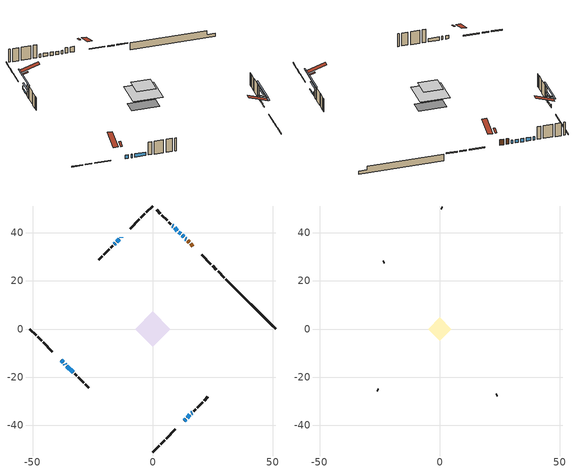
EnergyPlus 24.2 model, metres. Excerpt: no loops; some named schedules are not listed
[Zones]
conditioned space
 floor outside (Floor1 construction): -1.06,0 0,1.06 1.06,0 0,-1.06 z0.33
 floor adiabatic (AdiabaticFloorConstruction): -7.36,0 0,7.36 7.36,0 0,-7.36 z2.77
 floor foundation (Slab1 construction): -5.19,1.65 -1.65,5.19 5.19,-1.65 1.65,-5.19 z-2.23
 wall outside (RimJoist1 construction): 0,-51.23 2.61,-48.62 / -51.23,0 -48.62,-2.61 / 0,51.23 -2.61,48.62 / 29.8,21.43 27.19,24.04 z0.33:0.63
 wall outside (RimJoist2 construction): 3.27,-47.97 4.91,-46.33 / -47.97,-3.27 -46.33,-4.91 / -3.27,47.97 -4.91,46.33 / 26.53,24.7 24.89,26.34 z0.33:0.63
 wall outside (RimJoist3 construction): 5.56,-45.67 9.46,-41.77 / -45.67,-5.56 -41.77,-9.46 / -5.56,45.67 -9.46,41.77 / 24.24,27 20.34,30.89 z0.33:0.63
 wall outside (AdiabaticWallConstruction 1): 16.75,34.48 15.78,35.45 / 15.13,36.1 14.51,36.73 z0.33:2.36
 wall outside (AdiabaticWallConstruction): 13.85,37.38 13.57,37.67 / 12.91,38.32 12.24,38.99 / 11.58,39.65 10.88,40.35 / -13.05,38.18 -13.2,38.03 / -38.18,-13.05 -37.37,-13.86 / -36.72,-14.52 -36.43,-14.8 / 10.23,41.01 9.15,42.09 / 8.49,42.74 8.15,43.08 / -35.78,-15.46 -33.17,-18.06 z0.33:1.55; -13.86,37.37 -14.94,36.3 / 14.35,-36.88 15.43,-35.8 z0.33:0.94; 13.05,-38.18 13.7,-37.53 z0.33:0.74; -15.59,35.64 -15.96,35.28 z0.33:0.84; 16.09,-35.14 16.41,-34.82 z0.33:1.88
 wall outside (Wall1 construction): 17.07,-34.16 17.88,-33.36 / -32.51,-18.72 -31.7,-19.53 / -16.61,34.62 -17.42,33.81 / 7.5,43.73 6.69,44.54 z0.33:5.21
 wall outside (Wall2 construction): 18.53,-32.7 20.78,-30.46 / -31.05,-20.19 -28.8,-22.43 / -18.07,33.16 -20.32,30.92 / 6.03,45.2 3.79,47.44 z0.33:5.21
 wall outside (Wall3 construction): 21.43,-29.8 22.92,-28.31 / -28.15,-23.09 -26.66,-24.57 / -20.97,30.26 -22.46,28.77 / 3.13,48.1 1.65,49.59 z0.33:5.21
 wall foundation (FoundationWall1 construction): 30.46,20.78,-2.23 30.46,20.78,0.33 49.16,2.08,0.33 49.16,2.08,-1.04 51.23,0,-1.04 51.23,0,-2.23
 window (WindowConstruction 9): 13.85,37.38 13.57,37.67 z0.33:1.55
 window (WindowConstruction 5): 12.91,38.32 12.24,38.99 z0.33:1.55
 window (WindowConstruction 6): 11.58,39.65 10.88,40.35 z0.33:1.55
 window (WindowConstruction 7): -13.05,38.18 -13.2,38.03 z0.33:1.55
 window (WindowConstruction 8): -38.18,-13.05 -37.37,-13.86 z0.33:1.55
 window (WindowConstruction 11): -13.86,37.37 -14.94,36.3 z0.33:0.94
 window (WindowConstruction 12): 13.05,-38.18 13.7,-37.53 z0.33:0.74
 window (WindowConstruction 10): -36.72,-14.52 -36.43,-14.8 z0.33:1.55
 window (WindowConstruction 13): 14.35,-36.88 15.43,-35.8 z0.33:0.94
 window (WindowConstruction): 10.23,41.01 9.15,42.08 z0.33:1.55
 window (WindowConstruction 1): 8.49,42.74 8.16,43.08 z0.33:1.55
 window (WindowConstruction 2): -15.59,35.64 -15.95,35.28 z0.33:0.84
 window (WindowConstruction 3): 16.09,-35.14 16.41,-34.82 z0.33:1.88
 window (WindowConstruction 4): -35.78,-15.46 -33.17,-18.06 z0.33:1.55
 door (Door): 16.75,34.48 15.79,35.45 z0.33:2.36
 door (Door 1): 15.13,36.1 14.51,36.73 z0.33:2.36
 ceiling adiabatic (AdiabaticFloorConstruction): 0,-7.36 7.36,0 0,7.36 -7.36,0 z2.77
 roof outside (Roof2 construction): 12.39,-38.84,5.21 10.91,-37.35,5.91 10.51,-37.74,5.91 12,-39.23,5.21; -38.84,-12.39,5.21 -37.35,-10.91,5.91 -37.74,-10.51,5.91 -39.23,-12,5.21; -12.39,38.84,5.21 -10.91,37.35,5.91 -10.51,37.74,5.91 -12,39.23,5.21; 17.4,33.83,5.21 15.92,32.34,5.91 16.31,31.95,5.91 17.8,33.44,5.21
attic - vented
 floor to conditioned space (Floor2 construction Reversed): -4.79,0 0,4.79 4.79,0 0,-4.79 z5.21
 wall outside (Wall4 construction): 23.58,-27.65 23.91,-27.32 / -26,-25.23 -25.67,-25.56 / -23.12,28.11 -23.45,27.78 / 0.99,50.24 0.66,50.58 z0.33:5.21
 roof outside (Roof1 construction): 11.35,-39.89,5.21 6.68,-35.22,7.41 5.45,-36.45,7.41 10.12,-41.12,5.21; -39.89,-11.35,5.21 -35.22,-6.68,7.41 -36.45,-5.45,7.41 -41.12,-10.12,5.21; -11.35,39.89,5.21 -6.68,35.22,7.41 -5.45,36.45,7.41 -10.12,41.12,5.21; 18.45,32.78,5.21 13.79,28.11,7.41 15.02,26.88,7.41 19.68,31.55,5.21
shading: -18.42,32.81 -10.37,40.86 -10.66,41.15 -18.71,33.1 z5.87; 17.18,-34.05 9.57,-41.67 9.86,-41.96 17.47,-34.34 z5.66; 18.92,-32.31 10.87,-40.36 11.16,-40.65 19.21,-32.61 z5.87; -17.71,33.52 -13.83,37.4 -14.12,37.69 -18.01,33.81 z3.33; 18.17,-33.06 14.33,-36.9 14.62,-37.19 18.46,-33.35 z4.37
[Building]
Building 1: Terrain=Suburbs
[Site:Location]
Toronto City Centre_ON: Latitude {deg}=43.63; Longitude {deg}=-79.39; Time Zone {hr}=-5; Elevation {m}=77; Keep Site Location Information=Yes
[Site:GroundTemperature:Shallow]
5.01852, 3.26908, 3.12898, 3.95918, 7.29196, 10.6092, 13.4851, 15.3069, 15.4617, 13.9799, 11.1774, 7.9619
[Site:WaterMainsTemperature]
Calculation Method=Schedule; Temperature Schedule=mains temperature schedule
[Material] Roughness=Rough; Thermal Absorptance=0.9
Name | Thickness {m} | Conductivity {W/m-K} | Density {kg/m3} | Specific Heat {J/kg-K} | Solar Absorptance | Visible Absorptance
asphalt or fiberglass shingles | 0.00635 | 0.162714 | 1121.4 | 1465.45 | 0.4 | 0.4
ceiling loosefill ins | 0.169333 | 0.0480833 | 16.02 | 1046.75 | 0.7 | 0.7
ceiling stud and cavity | 0.1397 | 0.1119 | 65.682 | 1177.47 | 0.7 | 0.7
concrete 4.0 in. | 0.1016 | 1.803125 | 2242.8 | 837.4 | 0.7 | 0.7
concrete 8.0 in. | 0.2032 | 1.803125 | 2242.8 | 837.4 | 0.7 | 0.7
door material | 0.04445 | 0.053851 | 512.64 | 1214.23 | 0.7 | 0.7
door material 1 | 0.04445 | 0.20624 | 512.64 | 1214.23 | 0.7 | 0.7
exterior vertical ins | 0.0483764 | 0.029427 | 32.04 | 1214.23 | 0.7 | 0.7
floor covering | 0.0127 | 0.0433444 | 54.468 | 1339.84 | 0.6 | 0.6
floor rigid ins; rim joist rigid ins; wall rigid ins | 0.051816 | 0.029427 | 32.04 | 1214.23 | 0.7 | 0.7
floor rigid ins 1; wall rigid ins 1 | 0.512978 | 0.029427 | 32.04 | 1214.23 | 0.7 | 0.7
floor stud and cavity | 0.1397 | 0.0859378 | 92.3553 | 1139.71 | 0.7 | 0.7
floor stud and cavity 1 | 0.1397 | 1.75129 | 37.0049 | 1207.88 | 0.7 | 0.7
furniture material conditioned space 1 | 0.1524 | 0.115458 | 640.8 | 1214.23 | 0.6 | 0.6
gypsum board | 0.0127 | 0.160291 | 801 | 837.4 | 0.6 | 0.6
gypsum board 1 | 0.0127 | 0.160291 | 801 | 837.4 | 0.7 | 0.7
osb sheathing 0.5 in. | 0.0127 | 0.115458 | 512.64 | 1214.23 | 0.7 | 0.7
osb sheathing 0.75 in. | 0.01905 | 0.115458 | 512.64 | 1214.23 | 0.7 | 0.7
osb sheathing 2.0 in. | 0.0508 | 0.115458 | 512.64 | 1214.23 | 0.7 | 0.7
rim joist stud and cavity | 0.0508 | 0.0408884 | 125.044 | 1163.47 | 0.6 | 0.6
rim joist stud and cavity 1 | 0.0508 | 0.0490997 | 125.044 | 1163.47 | 0.6 | 0.6
roof rigid ins | 0.103632 | 0.029427 | 32.04 | 1214.23 | 0.7 | 0.7
roof stud and cavity | 0.2032 | 0.378629 | 78.34581 | 1123.46 | 0.7 | 0.7
wall stud and cavity | 0.1397 | 0.592116 | 139.0536 | 1170.24 | 0.7 | 0.7
wall stud and cavity 1 | 0.1397 | 0.233353 | 139.0536 | 1170.24 | 0.7 | 0.7
wall stud and cavity 2 | 0.1397 | 0.248715 | 139.0536 | 1170.24 | 0.7 | 0.7
wall stud and cavity 3 | 0.0889 | 6.1454 | 50.32683 | 1063.81 | 0.6 | 0.6
wall stud and cavity 4 | 0.0889 | 0.380278 | 52.3479 | 1209.89 | 0.7 | 0.7
wall stud and cavity 5 | 0.0889 | 0.391764 | 83.0341 | 1211.67 | 0.7 | 0.7
wood siding | 0.0254 | 0.102417 | 544.68 | 1172.36 | 0.4 | 0.4
wood siding 1 | 0.00254 | 0.102417 | 544.68 | 1172.36 | 0.4 | 0.4
wood siding 2; wood siding 3; wood siding 4 | 0.0254 | 0.102417 | 544.68 | 1172.36 | 0.7 | 0.7
[WindowMaterial:SimpleGlazingSystem]
Name | U-Factor {W/m2-K} | Solar Heat Gain Coefficient
WindowMaterial | 3.08259 | 0.59
WindowMaterial 1 | 3.12801 | 0.46
WindowMaterial 2 | 3.12517 | 0.55
WindowMaterial 3 | 3.205231 | 0.48
WindowMaterial 4 | 2.080987 | 0.5
WindowMaterial 5 | 3.09962 | 0.55
WindowMaterial 6 | 2.15423 | 0.46
WindowMaterial 7 | 3.1053 | 0.59
WindowMaterial 8 | 3.10359 | 0.51
WindowMaterial 9 | 3.12517 | 0.4
[Construction]
AdiabaticFloorConstruction: floor stud and cavity 1, floor rigid ins 1, osb sheathing 0.75 in., floor covering
AdiabaticWallConstruction: wood siding 3, wall rigid ins 1, wall stud and cavity 4, gypsum board
AdiabaticWallConstruction 1: wood siding 4, wall rigid ins 1, wall stud and cavity 4, gypsum board
Door: door material
Door 1: door material 1
Floor1 construction: floor stud and cavity, floor rigid ins, osb sheathing 0.75 in., floor covering
Floor2 construction Reversed: gypsum board, ceiling stud and cavity, ceiling loosefill ins
FoundationWall1 construction: concrete 8.0 in., gypsum board 1
furniture construction conditioned space 1: furniture material conditioned space 1
PartitionWallConstruction: gypsum board, wall stud and cavity 5, gypsum board
RimJoist1 construction; RimJoist3 construction: wood siding 2, rim joist rigid ins, osb sheathing 2.0 in., rim joist stud and cavity
RimJoist2 construction: wood siding 2, rim joist rigid ins, osb sheathing 2.0 in., rim joist stud and cavity 1
Roof1 construction: asphalt or fiberglass shingles
Roof2 construction: asphalt or fiberglass shingles, roof rigid ins, osb sheathing 0.75 in., roof stud and cavity, gypsum board
Slab1 construction: concrete 4.0 in.
Wall1 construction: wood siding, wall rigid ins, osb sheathing 0.5 in., wall stud and cavity, gypsum board
Wall2 construction: wood siding, wall rigid ins, osb sheathing 0.5 in., wall stud and cavity 1, gypsum board
Wall3 construction: wood siding, wall rigid ins, osb sheathing 0.5 in., wall stud and cavity 2, gypsum board
Wall4 construction: wood siding 1, wall stud and cavity 3
WindowConstruction: WindowMaterial
WindowConstruction 1; WindowConstruction 5: WindowMaterial 1
WindowConstruction 10; WindowConstruction 9: WindowMaterial 7
WindowConstruction 11; WindowConstruction 13: WindowMaterial 8
WindowConstruction 12: WindowMaterial 9
WindowConstruction 2; WindowConstruction 7: WindowMaterial 2
WindowConstruction 3: WindowMaterial 3
WindowConstruction 4: WindowMaterial 4
WindowConstruction 6: WindowMaterial 5
WindowConstruction 8: WindowMaterial 6
[Zone] Multiplier=1; Part of Total Floor Area=Yes
Name | Volume {m3}
attic - vented | 16.3842
conditioned space | 401.2
[Space]
Name | Zone | Volume {m3}
attic - vented 1 | attic - vented | 16.3842
conditioned space 1 | conditioned space | 401.2
[ZoneInfiltration:EffectiveLeakageArea]
infil attic - vented 1: Zone or Space=attic - vented 1; Schedule=Always On Discrete; Effective Air Leakage Area {cm2}=1932.21; Stack Coefficient=0.000492064; Wind Coefficient=1.49876e-05
[ZoneMixing]
whole house fan mix: Zone or Space=attic - vented; Schedule=Always On Continuous; Design Flow Rate Calculation Method=Flow/Zone; Design Flow Rate {m3/s}=0; Source Zone or Space=conditioned space
[SurfaceProperty:ExposedFoundationPerimeter]
Slab1: Exposed Perimeter Calculation Method=TotalExposedPerimeter; Total Exposed Perimeter {m}=29.382
[InternalMass] Zone or ZoneList=conditioned space; Space or SpaceList=conditioned space 1
Name | Construction | Surface Area {m2}
furniture mass conditioned space 1 | furniture construction conditioned space 1 | 63.6118
partition wall mass | PartitionWallConstruction | 159.03
[Lights]
interior lighting: Zone or ZoneList or Space or SpaceList=conditioned space 1; Schedule=interior lighting schedule; Design Level Calculation Method=LightingLevel; Lighting Level {W}=343.2; Return Air Fraction=0; Fraction Radiant=0.6; Fraction Visible=0.2; Fraction Replaceable=1
[People]
occupants: Zone or ZoneList or Space or SpaceList=conditioned space 1; Number of People Schedule=occupants schedule; Number of People Calculation Method=People; Number of People=3; Fraction Radiant=0.314171; Sensible Heat Fraction=0.56303; Activity Level Schedule=occupants activity schedule; Carbon Dioxide Generation Rate {m3/s-W}=0; Enable ASHRAE 55 Comfort Warnings=No; Mean Radiant Temperature Calculation Type=EnclosureAveraged
[ElectricEquipment] Zone or ZoneList or Space or SpaceList=conditioned space 1; Design Level Calculation Method=EquipmentLevel
Name | Schedule | Design Level {W} | Fraction Latent | Fraction Radiant | Fraction Lost
clothes dryer | clothes dryer schedule | 140.772 | 0.015 | 0.081 | 0.85
clothes washer | clothes washer schedule | 32.1985 | 0.03 | 0.162 | 0.7
cooking range | cooking range schedule | 215.147 | 0.08 | 0.432 | 0.2
dishwasher | dishwasher schedule | 66.8632 | 0.3 | 0.18 | 0.4
fridge | fridge schedule | 72.9452 | 0 | 0.6 | 0
mech vent bath fan 0 | mech vent bath fan 0 schedule | 50.2 | 0 | 0 | 1
mech vent bath fan 1 | mech vent bath fan 1 schedule | 50.2 | 0 | 0 | 1
mech vent bath fan 2 | mech vent bath fan 2 schedule | 50.2 | 0 | 0 | 1
mech vent house fan | mech vent house fan schedule | 0 | 0 | 0 | 1
mech vent house fan cfis | mech vent house fan cfis schedule | 0 | 0 | 0 | 0
mech vent range fan 0 | mech vent range fan 0 schedule | 57 | 0 | 0 | 1
misc plug loads | misc plug loads schedule | 494.7 | 0.045 | 0.513 | 0.1
whole house fan | Always On Discrete | 0 | 0 | 0 | 1
[OtherEquipment] Zone or ZoneList or Space or SpaceList=conditioned space 1; Design Level Calculation Method=EquipmentLevel
Name | Fuel Type | Schedule | Design Level {W} | Fraction Latent | Fraction Radiant | Fraction Lost
clothes dryer 1 | Electricity | clothes dryer schedule | 0 | 0.015 | 0.081 | 0.85
cooking range 1 | Electricity | cooking range schedule | 0 | 0.08 | 0.432 | 0.2
general water use latent | None | general water use schedule | 62.594 | 1 | 0 | 0
general water use sensible | None | general water use schedule | -61.6891 | 0 | 0.6 | 0
mech vent house fan latent load | None | Always On Discrete | 0 | 1 | 0 | 0
mech vent house fan sensible load | None | Always On Discrete | 0 | 0 | 0 | 0
water heater energy adjustment1 | NaturalGas | Always On Discrete | 0.01 | 0 | 0 | 1
[ZoneInfiltration:DesignFlowRate] Zone or ZoneList or Space or SpaceList=conditioned space 1; Schedule=Always On Discrete; Design Flow Rate Calculation Method=Flow/Zone; Design Flow Rate {m3/s}=0
infil flow; natural vent flow; whole house fan flow
[Foundation:Kiva]
Foundation Kiva 1: Initial Indoor Air Temperature {C}=18; Wall Height Above Grade {m}=0.330007; Wall Depth Below Slab {m}=0.2032; Custom Block Material Name 1=exterior vertical ins; Custom Block Depth 1 {m}=2.56002; Custom Block X Position 1 {m}=0.2159; Custom Block Z Position 1 {m}=0
[Foundation:Kiva:Settings]
Soil Conductivity {W/m-K}=0.849921; Soil Density {kg/m3}=1842.3; Soil Specific Heat {J/kg-K}=418.7; Ground Solar Absorptivity=0.9; Ground Thermal Absorptivity=0.9; Ground Surface Roughness {m}=0.03; Far-Field Width {m}=40; Deep-Ground Boundary Condition=ZeroFlux; Deep-Ground Depth {m}=40; Minimum Cell Dimension {m}=0.2; Maximum Cell Growth Coefficient=3; Simulation Timestep=Timestep
[Exterior:Lights]
exterior lighting: Schedule=exterior lighting schedule; Design Level {W}=75.6
[Schedule:Constant]
Name | Hourly Value
Always On Continuous; mech vent house fan schedule; mech vent house fan cfis schedule; Always On Discrete | 1
occupants activity schedule | 117.228
fridge schedule | 0
[Schedule:Week:Daily]
interior lighting schedule Week Rule - Jan1-Jan27: interior lighting schedule day, interior lighting schedule day, interior lighting schedule day, interior lighting schedule day, interior lighting schedule day, interior lighting schedule day, interior lighting schedule day, interior lighting schedule default day, interior lighting schedule default day, interior lighting schedule default day, interior lighting schedule default day, interior lighting schedule default day
interior lighting schedule Week Rule - Jan28-Feb3: interior lighting schedule day, interior lighting schedule day, interior lighting schedule day, interior lighting schedule day, interior lighting schedule day 1, interior lighting schedule day 1, interior lighting schedule day 1, interior lighting schedule default day, interior lighting schedule default day, interior lighting schedule default day, interior lighting schedule default day, interior lighting schedule default day
interior lighting schedule Week Rule - Feb4-Feb24: interior lighting schedule day 1, interior lighting schedule day 1, interior lighting schedule day 1, interior lighting schedule day 1, interior lighting schedule day 1, interior lighting schedule day 1, interior lighting schedule day 1, interior lighting schedule default day, interior lighting schedule default day, interior lighting schedule default day, interior lighting schedule default day, interior lighting schedule default day
interior lighting schedule Week Rule - Feb25-Mar3: interior lighting schedule day 1, interior lighting schedule day 1, interior lighting schedule day 1, interior lighting schedule day 1, interior lighting schedule day 2, interior lighting schedule day 2, interior lighting schedule day 2, interior lighting schedule default day, interior lighting schedule default day, interior lighting schedule default day, interior lighting schedule default day, interior lighting schedule default day
interior lighting schedule Week Rule - Mar4-Mar31: interior lighting schedule day 2, interior lighting schedule day 2, interior lighting schedule day 2, interior lighting schedule day 2, interior lighting schedule day 2, interior lighting schedule day 2, interior lighting schedule day 2, interior lighting schedule default day, interior lighting schedule default day, interior lighting schedule default day, interior lighting schedule default day, interior lighting schedule default day
interior lighting schedule Week Rule - Apr1-Apr28: interior lighting schedule day 3, interior lighting schedule day 3, interior lighting schedule day 3, interior lighting schedule day 3, interior lighting schedule day 3, interior lighting schedule day 3, interior lighting schedule day 3, interior lighting schedule default day, interior lighting schedule default day, interior lighting schedule default day, interior lighting schedule default day, interior lighting schedule default day
interior lighting schedule Week Rule - Apr29-May5: interior lighting schedule day 3, interior lighting schedule day 3, interior lighting schedule day 4, interior lighting schedule day 4, interior lighting schedule day 4, interior lighting schedule day 4, interior lighting schedule day 4, interior lighting schedule default day, interior lighting schedule default day, interior lighting schedule default day, interior lighting schedule default day, interior lighting schedule default day
interior lighting schedule Week Rule - May6-May26: interior lighting schedule day 4, interior lighting schedule day 4, interior lighting schedule day 4, interior lighting schedule day 4, interior lighting schedule day 4, interior lighting schedule day 4, interior lighting schedule day 4, interior lighting schedule default day, interior lighting schedule default day, interior lighting schedule default day, interior lighting schedule default day, interior lighting schedule default day
interior lighting schedule Week Rule - May27-Jun2: interior lighting schedule day 4, interior lighting schedule day 4, interior lighting schedule day 4, interior lighting schedule day 4, interior lighting schedule day 4, interior lighting schedule day 5, interior lighting schedule day 5, interior lighting schedule default day, interior lighting schedule default day, interior lighting schedule default day, interior lighting schedule default day, interior lighting schedule default day
interior lighting schedule Week Rule - Jun3-Jun30: interior lighting schedule day 5, interior lighting schedule day 5, interior lighting schedule day 5, interior lighting schedule day 5, interior lighting schedule day 5, interior lighting schedule day 5, interior lighting schedule day 5, interior lighting schedule default day, interior lighting schedule default day, interior lighting schedule default day, interior lighting schedule default day, interior lighting schedule default day
interior lighting schedule Week Rule - Jul1-Jul28: interior lighting schedule day 6, interior lighting schedule day 6, interior lighting schedule day 6, interior lighting schedule day 6, interior lighting schedule day 6, interior lighting schedule day 6, interior lighting schedule day 6, interior lighting schedule default day, interior lighting schedule default day, interior lighting schedule default day, interior lighting schedule default day, interior lighting schedule default day
interior lighting schedule Week Rule - Jul29-Aug4: interior lighting schedule day 6, interior lighting schedule day 6, interior lighting schedule day 6, interior lighting schedule day 7, interior lighting schedule day 7, interior lighting schedule day 7, interior lighting schedule day 7, interior lighting schedule default day, interior lighting schedule default day, interior lighting schedule default day, interior lighting schedule default day, interior lighting schedule default day
interior lighting schedule Week Rule - Aug5-Aug25: interior lighting schedule day 7, interior lighting schedule day 7, interior lighting schedule day 7, interior lighting schedule day 7, interior lighting schedule day 7, interior lighting schedule day 7, interior lighting schedule day 7, interior lighting schedule default day, interior lighting schedule default day, interior lighting schedule default day, interior lighting schedule default day, interior lighting schedule default day
interior lighting schedule Week Rule - Aug26-Sep1: interior lighting schedule day 7, interior lighting schedule day 7, interior lighting schedule day 7, interior lighting schedule day 7, interior lighting schedule day 7, interior lighting schedule day 7, interior lighting schedule day 8, interior lighting schedule default day, interior lighting schedule default day, interior lighting schedule default day, interior lighting schedule default day, interior lighting schedule default day
interior lighting schedule Week Rule - Sep2-Sep29: interior lighting schedule day 8, interior lighting schedule day 8, interior lighting schedule day 8, interior lighting schedule day 8, interior lighting schedule day 8, interior lighting schedule day 8, interior lighting schedule day 8, interior lighting schedule default day, interior lighting schedule default day, interior lighting schedule default day, interior lighting schedule default day, interior lighting schedule default day
interior lighting schedule Week Rule - Sep30-Oct6: interior lighting schedule day 8, interior lighting schedule day 9, interior lighting schedule day 9, interior lighting schedule day 9, interior lighting schedule day 9, interior lighting schedule day 9, interior lighting schedule day 9, interior lighting schedule default day, interior lighting schedule default day, interior lighting schedule default day, interior lighting schedule default day, interior lighting schedule default day
interior lighting schedule Week Rule - Oct7-Oct27: interior lighting schedule day 9, interior lighting schedule day 9, interior lighting schedule day 9, interior lighting schedule day 9, interior lighting schedule day 9, interior lighting schedule day 9, interior lighting schedule day 9, interior lighting schedule default day, interior lighting schedule default day, interior lighting schedule default day, interior lighting schedule default day, interior lighting schedule default day
interior lighting schedule Week Rule - Oct28-Nov3: interior lighting schedule day 9, interior lighting schedule day 9, interior lighting schedule day 9, interior lighting schedule day 9, interior lighting schedule day 10, interior lighting schedule day 10, interior lighting schedule day 10, interior lighting schedule default day, interior lighting schedule default day, interior lighting schedule default day, interior lighting schedule default day, interior lighting schedule default day
interior lighting schedule Week Rule - Nov4-Nov24: interior lighting schedule day 10, interior lighting schedule day 10, interior lighting schedule day 10, interior lighting schedule day 10, interior lighting schedule day 10, interior lighting schedule day 10, interior lighting schedule day 10, interior lighting schedule default day, interior lighting schedule default day, interior lighting schedule default day, interior lighting schedule default day, interior lighting schedule default day
interior lighting schedule Week Rule - Nov25-Dec1: interior lighting schedule day 10, interior lighting schedule day 10, interior lighting schedule day 10, interior lighting schedule day 10, interior lighting schedule day 10, interior lighting schedule day 10, interior lighting schedule day 11, interior lighting schedule default day, interior lighting schedule default day, interior lighting schedule default day, interior lighting schedule default day, interior lighting schedule default day
interior lighting schedule Week Rule - Dec2-Dec31: interior lighting schedule day 11, interior lighting schedule day 11, interior lighting schedule day 11, interior lighting schedule day 11, interior lighting schedule day 11, interior lighting schedule day 11, interior lighting schedule day 11, interior lighting schedule default day, interior lighting schedule default day, interior lighting schedule default day, interior lighting schedule default day, interior lighting schedule default day
occupants schedule Week Rule - Jan1-Dec31: occupants schedule day, occupants schedule day, occupants schedule day, occupants schedule day, occupants schedule day, occupants schedule day, occupants schedule day, occupants schedule default day, occupants schedule default day, occupants schedule default day, occupants schedule default day, occupants schedule default day
clothes dryer schedule Week Rule - Jan1-Dec31: clothes dryer schedule day, clothes dryer schedule day, clothes dryer schedule day, clothes dryer schedule day, clothes dryer schedule day, clothes dryer schedule day, clothes dryer schedule day, clothes dryer schedule default day, clothes dryer schedule default day, clothes dryer schedule default day, clothes dryer schedule default day, clothes dryer schedule default day
clothes washer schedule Week Rule - Jan1-Dec31: clothes washer schedule day, clothes washer schedule day, clothes washer schedule day, clothes washer schedule day, clothes washer schedule day, clothes washer schedule day, clothes washer schedule day, clothes washer schedule default day, clothes washer schedule default day, clothes washer schedule default day, clothes washer schedule default day, clothes washer schedule default day
cooking range schedule Week Rule - Jan1-Dec31: cooking range schedule day, cooking range schedule day, cooking range schedule day, cooking range schedule day, cooking range schedule day, cooking range schedule day, cooking range schedule day, cooking range schedule default day, cooking range schedule default day, cooking range schedule default day, cooking range schedule default day, cooking range schedule default day
dishwasher schedule Week Rule - Jan1-Dec31: dishwasher schedule day, dishwasher schedule day, dishwasher schedule day, dishwasher schedule day, dishwasher schedule day, dishwasher schedule day, dishwasher schedule day, dishwasher schedule default day, dishwasher schedule default day, dishwasher schedule default day, dishwasher schedule default day, dishwasher schedule default day
mech vent bath fan 0 schedule Week Rule - Jan1-Dec31: mech vent bath fan 0 schedule day, mech vent bath fan 0 schedule day, mech vent bath fan 0 schedule day, mech vent bath fan 0 schedule day, mech vent bath fan 0 schedule day, mech vent bath fan 0 schedule day, mech vent bath fan 0 schedule day, mech vent bath fan 0 schedule default day, mech vent bath fan 0 schedule default day, mech vent bath fan 0 schedule default day, mech vent bath fan 0 schedule default day, mech vent bath fan 0 schedule default day
mech vent bath fan 1 schedule Week Rule - Jan1-Dec31: mech vent bath fan 1 schedule day, mech vent bath fan 1 schedule day, mech vent bath fan 1 schedule day, mech vent bath fan 1 schedule day, mech vent bath fan 1 schedule day, mech vent bath fan 1 schedule day, mech vent bath fan 1 schedule day, mech vent bath fan 1 schedule default day, mech vent bath fan 1 schedule default day, mech vent bath fan 1 schedule default day, mech vent bath fan 1 schedule default day, mech vent bath fan 1 schedule default day
mech vent bath fan 2 schedule Week Rule - Jan1-Dec31: mech vent bath fan 2 schedule day, mech vent bath fan 2 schedule day, mech vent bath fan 2 schedule day, mech vent bath fan 2 schedule day, mech vent bath fan 2 schedule day, mech vent bath fan 2 schedule day, mech vent bath fan 2 schedule day, mech vent bath fan 2 schedule default day, mech vent bath fan 2 schedule default day, mech vent bath fan 2 schedule default day, mech vent bath fan 2 schedule default day, mech vent bath fan 2 schedule default day
mech vent range fan 0 schedule Week Rule - Jan1-Dec31: mech vent range fan 0 schedule day, mech vent range fan 0 schedule day, mech vent range fan 0 schedule day, mech vent range fan 0 schedule day, mech vent range fan 0 schedule day, mech vent range fan 0 schedule day, mech vent range fan 0 schedule day, mech vent range fan 0 schedule default day, mech vent range fan 0 schedule default day, mech vent range fan 0 schedule default day, mech vent range fan 0 schedule default day, mech vent range fan 0 schedule default day
misc plug loads schedule Week Rule - Jan1-Dec31: misc plug loads schedule day, misc plug loads schedule day, misc plug loads schedule day, misc plug loads schedule day, misc plug loads schedule day, misc plug loads schedule day, misc plug loads schedule day, misc plug loads schedule default day, misc plug loads schedule default day, misc plug loads schedule default day, misc plug loads schedule default day, misc plug loads schedule default day
general water use schedule Week Rule - Jan1-Dec31: general water use schedule day, general water use schedule day, general water use schedule day, general water use schedule day, general water use schedule day, general water use schedule day, general water use schedule day, general water use schedule default day, general water use schedule default day, general water use schedule default day, general water use schedule default day, general water use schedule default day
exterior lighting schedule Week Rule - Jan1-Jan27: exterior lighting schedule day, exterior lighting schedule day, exterior lighting schedule day, exterior lighting schedule day, exterior lighting schedule day, exterior lighting schedule day, exterior lighting schedule day, exterior lighting schedule default day, exterior lighting schedule default day, exterior lighting schedule default day, exterior lighting schedule default day, exterior lighting schedule default day
exterior lighting schedule Week Rule - Jan28-Feb3: exterior lighting schedule day, exterior lighting schedule day, exterior lighting schedule day, exterior lighting schedule day, exterior lighting schedule day 1, exterior lighting schedule day 1, exterior lighting schedule day 1, exterior lighting schedule default day, exterior lighting schedule default day, exterior lighting schedule default day, exterior lighting schedule default day, exterior lighting schedule default day
exterior lighting schedule Week Rule - Feb4-Feb24: exterior lighting schedule day 1, exterior lighting schedule day 1, exterior lighting schedule day 1, exterior lighting schedule day 1, exterior lighting schedule day 1, exterior lighting schedule day 1, exterior lighting schedule day 1, exterior lighting schedule default day, exterior lighting schedule default day, exterior lighting schedule default day, exterior lighting schedule default day, exterior lighting schedule default day
exterior lighting schedule Week Rule - Feb25-Mar3: exterior lighting schedule day 1, exterior lighting schedule day 1, exterior lighting schedule day 1, exterior lighting schedule day 1, exterior lighting schedule day 2, exterior lighting schedule day 2, exterior lighting schedule day 2, exterior lighting schedule default day, exterior lighting schedule default day, exterior lighting schedule default day, exterior lighting schedule default day, exterior lighting schedule default day
exterior lighting schedule Week Rule - Mar4-Mar31: exterior lighting schedule day 2, exterior lighting schedule day 2, exterior lighting schedule day 2, exterior lighting schedule day 2, exterior lighting schedule day 2, exterior lighting schedule day 2, exterior lighting schedule day 2, exterior lighting schedule default day, exterior lighting schedule default day, exterior lighting schedule default day, exterior lighting schedule default day, exterior lighting schedule default day
exterior lighting schedule Week Rule - Apr1-Apr28: exterior lighting schedule day 3, exterior lighting schedule day 3, exterior lighting schedule day 3, exterior lighting schedule day 3, exterior lighting schedule day 3, exterior lighting schedule day 3, exterior lighting schedule day 3, exterior lighting schedule default day, exterior lighting schedule default day, exterior lighting schedule default day, exterior lighting schedule default day, exterior lighting schedule default day
exterior lighting schedule Week Rule - Apr29-May5: exterior lighting schedule day 3, exterior lighting schedule day 3, exterior lighting schedule day 4, exterior lighting schedule day 4, exterior lighting schedule day 4, exterior lighting schedule day 4, exterior lighting schedule day 4, exterior lighting schedule default day, exterior lighting schedule default day, exterior lighting schedule default day, exterior lighting schedule default day, exterior lighting schedule default day
exterior lighting schedule Week Rule - May6-May26: exterior lighting schedule day 4, exterior lighting schedule day 4, exterior lighting schedule day 4, exterior lighting schedule day 4, exterior lighting schedule day 4, exterior lighting schedule day 4, exterior lighting schedule day 4, exterior lighting schedule default day, exterior lighting schedule default day, exterior lighting schedule default day, exterior lighting schedule default day, exterior lighting schedule default day
exterior lighting schedule Week Rule - May27-Jun2: exterior lighting schedule day 4, exterior lighting schedule day 4, exterior lighting schedule day 4, exterior lighting schedule day 4, exterior lighting schedule day 4, exterior lighting schedule day 5, exterior lighting schedule day 5, exterior lighting schedule default day, exterior lighting schedule default day, exterior lighting schedule default day, exterior lighting schedule default day, exterior lighting schedule default day
exterior lighting schedule Week Rule - Jun3-Jun30: exterior lighting schedule day 5, exterior lighting schedule day 5, exterior lighting schedule day 5, exterior lighting schedule day 5, exterior lighting schedule day 5, exterior lighting schedule day 5, exterior lighting schedule day 5, exterior lighting schedule default day, exterior lighting schedule default day, exterior lighting schedule default day, exterior lighting schedule default day, exterior lighting schedule default day
exterior lighting schedule Week Rule - Jul1-Jul28: exterior lighting schedule day 6, exterior lighting schedule day 6, exterior lighting schedule day 6, exterior lighting schedule day 6, exterior lighting schedule day 6, exterior lighting schedule day 6, exterior lighting schedule day 6, exterior lighting schedule default day, exterior lighting schedule default day, exterior lighting schedule default day, exterior lighting schedule default day, exterior lighting schedule default day
[Schedule:Year]
interior lighting schedule: interior lighting schedule Week Rule - Jan1-Jan27, 1, 1, 1, 27, interior lighting schedule Week Rule - Jan28-Feb3, 1, 28, 2, 3, interior lighting schedule Week Rule - Feb4-Feb24, 2, 4, 2, 24, interior lighting schedule Week Rule - Feb25-Mar3, 2, 25, 3, 3, interior lighting schedule Week Rule - Mar4-Mar31, 3, 4, 3, 31, interior lighting schedule Week Rule - Apr1-Apr28, 4, 1, 4, 28, interior lighting schedule Week Rule - Apr29-May5, 4, 29, 5, 5, interior lighting schedule Week Rule - May6-May26, 5, 6, 5, 26, interior lighting schedule Week Rule - May27-Jun2, 5, 27, 6, 2, interior lighting schedule Week Rule - Jun3-Jun30, 6, 3, 6, 30, interior lighting schedule Week Rule - Jul1-Jul28, 7, 1, 7, 28, interior lighting schedule Week Rule - Jul29-Aug4, 7, 29, 8, 4, interior lighting schedule Week Rule - Aug5-Aug25, 8, 5, 8, 25, interior lighting schedule Week Rule - Aug26-Sep1, 8, 26, 9, 1, interior lighting schedule Week Rule - Sep2-Sep29, 9, 2, 9, 29, interior lighting schedule Week Rule - Sep30-Oct6, 9, 30, 10, 6, interior lighting schedule Week Rule - Oct7-Oct27, 10, 7, 10, 27, interior lighting schedule Week Rule - Oct28-Nov3, 10, 28, 11, 3, interior lighting schedule Week Rule - Nov4-Nov24, 11, 4, 11, 24, interior lighting schedule Week Rule - Nov25-Dec1, 11, 25, 12, 1, interior lighting schedule Week Rule - Dec2-Dec31, 12, 2, 12, 31
occupants schedule: occupants schedule Week Rule - Jan1-Dec31, 1, 1, 12, 31
clothes dryer schedule: clothes dryer schedule Week Rule - Jan1-Dec31, 1, 1, 12, 31
clothes washer schedule: clothes washer schedule Week Rule - Jan1-Dec31, 1, 1, 12, 31
cooking range schedule: cooking range schedule Week Rule - Jan1-Dec31, 1, 1, 12, 31
dishwasher schedule: dishwasher schedule Week Rule - Jan1-Dec31, 1, 1, 12, 31
mech vent bath fan 0 schedule: mech vent bath fan 0 schedule Week Rule - Jan1-Dec31, 1, 1, 12, 31
mech vent bath fan 1 schedule: mech vent bath fan 1 schedule Week Rule - Jan1-Dec31, 1, 1, 12, 31
mech vent bath fan 2 schedule: mech vent bath fan 2 schedule Week Rule - Jan1-Dec31, 1, 1, 12, 31
mech vent range fan 0 schedule: mech vent range fan 0 schedule Week Rule - Jan1-Dec31, 1, 1, 12, 31
misc plug loads schedule: misc plug loads schedule Week Rule - Jan1-Dec31, 1, 1, 12, 31
general water use schedule: general water use schedule Week Rule - Jan1-Dec31, 1, 1, 12, 31
exterior lighting schedule: exterior lighting schedule Week Rule - Jan1-Jan27, 1, 1, 1, 27, exterior lighting schedule Week Rule - Jan28-Feb3, 1, 28, 2, 3, exterior lighting schedule Week Rule - Feb4-Feb24, 2, 4, 2, 24, exterior lighting schedule Week Rule - Feb25-Mar3, 2, 25, 3, 3, exterior lighting schedule Week Rule - Mar4-Mar31, 3, 4, 3, 31, exterior lighting schedule Week Rule - Apr1-Apr28, 4, 1, 4, 28, exterior lighting schedule Week Rule - Apr29-May5, 4, 29, 5, 5, exterior lighting schedule Week Rule - May6-May26, 5, 6, 5, 26, exterior lighting schedule Week Rule - May27-Jun2, 5, 27, 6, 2, exterior lighting schedule Week Rule - Jun3-Jun30, 6, 3, 6, 30, exterior lighting schedule Week Rule - Jul1-Jul28, 7, 1, 7, 28, exterior lighting schedule Week Rule - Jul29-Aug4, 7, 29, 8, 4, exterior lighting schedule Week Rule - Aug5-Aug25, 8, 5, 8, 25, exterior lighting schedule Week Rule - Aug26-Sep1, 8, 26, 9, 1, exterior lighting schedule Week Rule - Sep2-Sep29, 9, 2, 9, 29, exterior lighting schedule Week Rule - Sep30-Oct6, 9, 30, 10, 6, exterior lighting schedule Week Rule - Oct7-Oct27, 10, 7, 10, 27, exterior lighting schedule Week Rule - Oct28-Nov3, 10, 28, 11, 3, exterior lighting schedule Week Rule - Nov4-Nov24, 11, 4, 11, 24, exterior lighting schedule Week Rule - Nov25-Dec1, 11, 25, 12, 1, exterior lighting schedule Week Rule - Dec2-Dec31, 12, 2, 12, 31
[Schedule:Compact]
mains temperature schedule: Through: 01/01, For: AllDays, Until: 24:00, 8.80333, Through: 01/02, For: AllDays, Until: 24:00, 8.74333, Through: 01/03, For: AllDays, Until: 24:00, 8.68389, Through: 01/04, For: AllDays, Until: 24:00, 8.62611, Through: 01/05, For: AllDays, Until: 24:00, 8.56944, Through: 01/06, For: AllDays, Until: 24:00, 8.51389, Through: 01/07, For: AllDays, Until: 24:00, 8.45944, Through: 01/08, For: AllDays, Until: 24:00, 8.40611, Through: 01/09, For: AllDays, Until: 24:00, 8.35389, Through: 01/10, For: AllDays, Until: 24:00, 8.30278, Through: 01/11, For: AllDays, Until: 24:00, 8.25333, Through: 01/12, For: AllDays, Until: 24:00, 8.205, Through: 01/13, For: AllDays, Until: 24:00, 8.15778, Through: 01/14, For: AllDays, Until: 24:00, 8.11222, Through: 01/15, For: AllDays, Until: 24:00, 8.06778, Through: 01/16, For: AllDays, Until: 24:00, 8.02444, Through: 01/17, For: AllDays, Until: 24:00, 7.98222, Through: 01/18, For: AllDays, Until: 24:00, 7.94167, Through: 01/19, For: AllDays, Until: 24:00, 7.90222, Through: 01/20, For: AllDays, Until: 24:00, 7.86444, Through: 01/21, For: AllDays, Until: 24:00, 7.82778, Through: 01/22, For: AllDays, Until: 24:00, 7.79278, Through: 01/23, For: AllDays, Until: 24:00, 7.75889, Through: 01/24, For: AllDays, Until: 24:00, 7.72667, Through: 01/25, For: AllDays, Until: 24:00, 7.69556, Through: 01/26, For: AllDays, Until: 24:00, 7.66611, Through: 01/27, For: AllDays, Until: 24:00, 7.63778, Through: 01/28, For: AllDays, Until: 24:00, 7.61111, Through: 01/29, For: AllDays, Until: 24:00, 7.58556, Through: 01/30, For: AllDays, Until: 24:00, 7.56167, Through: 01/31, For: AllDays, Until: 24:00, 7.53944, Through: 02/01, For: AllDays, Until: 24:00, 7.51833, Through: 02/02, For: AllDays, Until: 24:00, 7.49889, Through: 02/03, For: AllDays, Until: 24:00, 7.48111, Through: 02/04, For: AllDays, Until: 24:00, 7.46444, Through: 02/05, For: AllDays, Until: 24:00, 7.44944, Through: 02/06, For: AllDays, Until: 24:00, 7.43556, Through: 02/07, For: AllDays, Until: 24:00, 7.42333, Through: 02/08, For: AllDays, Until: 24:00, 7.41278, Through: 02/09, For: AllDays, Until: 24:00, 7.40389, Through: 02/10, For: AllDays, Until: 24:00, 7.39611, Through: 02/11, For: AllDays, Until: 24:00, 7.39, Through: 02/12, For: AllDays, Until: 24:00, 7.38556, Through: 02/13, For: AllDays, Until: 24:00, 7.38222, Through: 02/14, For: AllDays, Until: 24:00, 7.38056, Through: 02/15, For: AllDays, Until: 24:00, 7.38056, Through: 02/16, For: AllDays, Until: 24:00, 7.38222, Through: 02/17, For: AllDays, Until: 24:00, 7.385, Through: 02/18, For: AllDays, Until: 24:00, 7.38944, Through: 02/19, For: AllDays, Until: 24:00, 7.395, Through: 02/20, For: AllDays, Until: 24:00, 7.40278, Through: 02/21, For: AllDays, Until: 24:00, 7.41167, Through: 02/22, For: AllDays, Until: 24:00, 7.42222, Through: 02/23, For: AllDays, Until: 24:00, 7.43389, Through: 02/24, For: AllDays, Until: 24:00, 7.44722, Through: 02/25, For: AllDays, Until: 24:00, 7.46222, Through: 02/26, For: AllDays, Until: 24:00, 7.47833, Through: 02/27, For: AllDays, Until: 24:00, 7.49611, Through: 02/28, For: AllDays, Until: 24:00, 7.51556, Through: 03/01, For: AllDays, Until: 24:00, 7.53667, Through: 03/02, For: AllDays, Until: 24:00, 7.55889, Through: 03/03, For: AllDays, Until: 24:00, 7.58222, Through: 03/04, For: AllDays, Until: 24:00, 7.60722, Through: 03/05, For: AllDays, Until: 24:00, 7.63389, Through: 03/06, For: AllDays, Until: 24:00, 7.66222, Through: 03/07, For: AllDays, Until: 24:00, 7.69111, Through: 03/08, For: AllDays, Until: 24:00, 7.72222, Through: 03/09, For: AllDays, Until: 24:00, 7.75444, Through: 03/10, For: AllDays, Until: 24:00, 7.78778, Through: 03/11, For: AllDays, Until: 24:00, 7.82278, Through: 03/12, For: AllDays, Until: 24:00, 7.85944, Through: 03/13, For: AllDays, Until: 24:00, 7.89722, Through: 03/14, For: AllDays, Until: 24:00, 7.93611, Through: 03/15, For: AllDays, Until: 24:00, 7.97667, Through: 03/16, For: AllDays, Until: 24:00, 8.01833, Through: 03/17, For: AllDays, Until: 24:00, 8.06167, Through: 03/18, For: AllDays, Until: 24:00, 8.10611, Through: 03/19, For: AllDays, Until: 24:00, 8.15167, Through: 03/20, For: AllDays, Until: 24:00, 8.19833, Through: 03/21, For: AllDays, Until: 24:00, 8.24667, Through: 03/22, For: AllDays, Until: 24:00, 8.29611, Through: 03/23, For: AllDays, Until: 24:00, 8.34667, Through: 03/24, For: AllDays, Until: 24:00, 8.39889, Through: 03/25, For: AllDays, Until: 24:00, 8.45167, Through: 03/26, For: AllDays, Until: 24:00, 8.50611, Through: 03/27, For: AllDays, Until: 24:00, 8.56167, Through: 03/28, For: AllDays, Until: 24:00, 8.61833, Through: 03/29, For: AllDays, Until: 24:00, 8.67611, Through: 03/30, For: AllDays, Until: 24:00, 8.735, Through: 03/31, For: AllDays, Until: 24:00, 8.795, Through: 04/01, For: AllDays, Until: 24:00, 8.85611, Through: 04/02, For: AllDays, Until: 24:00, 8.91833, Through: 04/03, For: AllDays, Until: 24:00, 8.98167, Through: 04/04, For: AllDays, Until: 24:00, 9.04556, Through: 04/05, For: AllDays, Until: 24:00, 9.11111, Through: 04/06, For: AllDays, Until: 24:00, 9.17722, Through: 04/07, For: AllDays, Until: 24:00, 9.24444, Through: 04/08, For: AllDays, Until: 24:00, 9.31222, Through: 04/09, For: AllDays, Until: 24:00, 9.38167, Through: 04/10, For: AllDays, Until: 24:00, 9.45167, Through: 04/11, For: AllDays, Until: 24:00, 9.52222, Through: 04/12, For: AllDays, Until: 24:00, 9.59444, Through: 04/13, For: AllDays, Until: 24:00, 9.66667, Through: 04/14, For: AllDays, Until: 24:00, 9.74, Through: 04/15, For: AllDays, Until: 24:00, 9.81444, Through: 04/16, For: AllDays, Until: 24:00, 9.88944, Through: 04/17, For: AllDays, Until: 24:00, 9.96556, Through: 04/18, For: AllDays, Until: 24:00, 10.0417, Through: 04/19, For: AllDays, Until: 24:00, 10.1189, Through: 04/20, For: AllDays, Until: 24:00, 10.1972, Through: 04/21, For: AllDays, Until: 24:00, 10.2756, Through: 04/22, For: AllDays, Until: 24:00, 10.355, Through: 04/23, For: AllDays, Until: 24:00, 10.435, Through: 04/24, For: AllDays, Until: 24:00, 10.515, Through: 04/25, For: AllDays, Until: 24:00, 10.5961, Through: 04/26, For: AllDays, Until: 24:00, 10.6778, Through: 04/27, For: AllDays, Until: 24:00, 10.76, Through: 04/28, For: AllDays, Until: 24:00, 10.8428, Through: 04/29, For: AllDays, Until: 24:00, 10.9261, Through: 04/30, For: AllDays, Until: 24:00, 11.0094, Through: 05/01, For: AllDays, Until: 24:00, 11.0933, Through: 05/02, For: AllDays, Until: 24:00, 11.1778, Through: 05/03, For: AllDays, Until: 24:00, 11.2628, Through: 05/04, For: AllDays, Until: 24:00, 11.3478, Through: 05/05, For: AllDays, Until: 24:00, 11.4333, Through: 05/06, For: AllDays, Until: 24:00, 11.5189, Through: 05/07, For: AllDays, Until: 24:00, 11.605, Through: 05/08, For: AllDays, Until: 24:00, 11.6917, Through: 05/09, For: AllDays, Until: 24:00, 11.7778, Through: 05/10, For: AllDays, Until: 24:00, 11.865, Through: 05/11, For: AllDays, Until: 24:00, 11.9517, Through: 05/12, For: AllDays, Until: 24:00, 12.0389, Through: 05/13, For: AllDays, Until: 24:00, 12.1261, Through: 05/14, For: AllDays, Until: 24:00, 12.2133, Through: 05/15, For: AllDays, Until: 24:00, 12.3006, Through: 05/16, For: AllDays, Until: 24:00, 12.3883, Through: 05/17, For: AllDays, Until: 24:00, 12.4756, Through: 05/18, For: AllDays, Until: 24:00, 12.5628, Through: 05/19, For: AllDays, Until: 24:00, 12.6506, Through: 05/20, For: AllDays, Until: 24:00, 12.7378, Through: 05/21, For: AllDays, Until: 24:00, 12.825, Through: 05/22, For: AllDays, Until: 24:00, 12.9122, Through: 05/23, For: AllDays, Until: 24:00, 12.9994, Through: 05/24, For: AllDays, Until: 24:00, 13.0861, Through: 05/25, For: AllDays, Until: 24:00, 13.1728, Through: 05/26, For: AllDays, Until: 24:00, 13.2594, Through: 05/27, For: AllDays, Until: 24:00, 13.3456, Through: 05/28, For: AllDays, Until: 24:00, 13.4317, Through: 05/29, For: AllDays, Until: 24:00, 13.5172, Through: 05/30, For: AllDays, Until: 24:00, 13.6028, Through: 05/31, For: AllDays, Until: 24:00, 13.6878, Through: 06/01, For: AllDays, Until: 24:00, 13.7722, Through: 06/02, For: AllDays, Until: 24:00, 13.8567, Through: 06/03, For: AllDays, Until: 24:00, 13.9406, Through: 06/04, For: AllDays, Until: 24:00, 14.0239, Through: 06/05, For: AllDays, Until: 24:00, 14.1067, Through: 06/06, For: AllDays, Until: 24:00, 14.1894, Through: 06/07, For: AllDays, Until: 24:00, 14.2711, Through: 06/08, For: AllDays, Until: 24:00, 14.3528, Through: 06/09, For: AllDays, Until: 24:00, 14.4339, Through: 06/10, For: AllDays, Until: 24:00, 14.5139, Through: 06/11, For: AllDays, Until: 24:00, 14.5939, Through: 06/12, For: AllDays, Until: 24:00, 14.6728, Through: 06/13, For: AllDays, Until: 24:00, 14.7511, Through: 06/14, For: AllDays, Until: 24:00, 14.8289, Through: 06/15, For: AllDays, Until: 24:00, 14.9061, Through: 06/16, For: AllDays, Until: 24:00, 14.9822, Through: 06/17, For: AllDays, Until: 24:00, 15.0578, Through: 06/18, For: AllDays, Until: 24:00, 15.1328, Through: 06/19, For: AllDays, Until: 24:00, 15.2067, Through: 06/20, For: AllDays, Until: 24:00, 15.28, Through: 06/21, For: AllDays, Until: 24:00, 15.3522, Through: 06/22, For: AllDays, Until: 24:00, 15.4239, Through: 06/23, For: AllDays, Until: 24:00, 15.4944, Through: 06/24, For: AllDays, Until: 24:00, 15.5639, Through: 06/25, For: AllDays, Until: 24:00, 15.6328, Through: 06/26, For: AllDays, Until: 24:00, 15.7006, Through: 06/27, For: AllDays, Until: 24:00, 15.7678, Through: 06/28, For: AllDays, Until: 24:00, 15.8333, Through: 06/29, For: AllDays, Until: 24:00, 15.8983, Through: 06/30, For: AllDays, Until: 24:00, 15.9622, Through: 07/01, For: AllDays, Until: 24:00, 16.025, Through: 07/02, For: AllDays, Until: 24:00, 16.0872, Through: 07/03, For: AllDays, Until: 24:00, 16.1478, Through: 07/04, For: AllDays, Until: 24:00, 16.2072, Through: 07/05, For: AllDays, Until: 24:00, 16.2661, Through: 07/06, For: AllDays, Until: 24:00, 16.3233, Through: 07/07, For: AllDays, Until: 24:00, 16.3794, Through: 07/08, For: AllDays, Until: 24:00, 16.435, Through: 07/09, For: AllDays, Until: 24:00, 16.4889, Through: 07/10, For: AllDays, Until: 24:00, 16.5417, Through: 07/11, For: AllDays, Until: 24:00, 16.5928, Through: 07/12, For: AllDays, Until: 24:00, 16.6433, Through: 07/13, For: AllDays, Until: 24:00, 16.6922, Through: 07/14, For: AllDays, Until: 24:00, 16.74, Through: 07/15, For: AllDays, Until: 24:00, 16.7867, Through: 07/16, For: AllDays, Until: 24:00, 16.8322, Through: 07/17, For: AllDays, Until: 24:00, 16.8761, Through: 07/18, For: AllDays, Until: 24:00, 16.9189, Through: 07/19, For: AllDays, Until: 24:00, 16.96, Through: 07/20, For: AllDays, Until: 24:00, 17, Through: 07/21, For: AllDays, Until: 24:00, 17.0389, Through: 07/22, For: AllDays, Until: 24:00, 17.0761, Through: 07/23, For: AllDays, Until: 24:00, 17.1122, Through: 07/24, For: AllDays, Until: 24:00, 17.1467, Through: 07/25, For: AllDays, Until: 24:00, 17.18, Through: 07/26, For: AllDays, Until: 24:00, 17.2117, Through: 07/27, For: AllDays, Until: 24:00, 17.2422, Through: 07/28, For: AllDays, Until: 24:00, 17.2711, Through: 07/29, For: AllDays, Until: 24:00, 17.2983, Through: 07/30, For: AllDays, Until: 24:00, 17.3244, Through: 07/31, For: AllDays, Until: 24:00, 17.3494, Through: 08/01, For: AllDays, Until: 24:00, 17.3728, Through: 08/02, For: AllDays, Until: 24:00, 17.3944, Through: 08/03, For: AllDays, Until: 24:00, 17.4144, Through: 08/04, For: AllDays, Until: 24:00, 17.4333, Through: 08/05, For: AllDays, Until: 24:00, 17.4506, Through: 08/06, For: AllDays, Until: 24:00, 17.4667, Through: 08/07, For: AllDays, Until: 24:00, 17.4811, Through: 08/08, For: AllDays, Until: 24:00, 17.4939, Through: 08/09, For: AllDays, Until: 24:00, 17.5056, Through: 08/10, For: AllDays, Until: 24:00, 17.5156, Through: 08/11, For: AllDays, Until: 24:00, 17.5239, Through: 08/12, For: AllDays, Until: 24:00, 17.5311, Through: 08/13, For: AllDays, Until: 24:00, 17.5361, Through: 08/14, For: AllDays, Until: 24:00, 17.54, Through: 08/15, For: AllDays, Until: 24:00, 17.5428, Through: 08/16, For: AllDays, Until: 24:00, 17.5439, Through: 08/17, For: AllDays, Until: 24:00, 17.5433, Through: 08/18, For: AllDays, Until: 24:00, 17.5411, Through: 08/19, For: AllDays, Until: 24:00, 17.5372, Through: 08/20, For: AllDays, Until: 24:00, 17.5322, Through: 08/21, For: AllDays, Until: 24:00, 17.5256, Through: 08/22, For: AllDays, Until: 24:00, 17.5178, Through: 08/23, For: AllDays, Until: 24:00, 17.5083, Through: 08/24, For: AllDays, Until: 24:00, 17.4972, Through: 08/25, For: AllDays, Until: 24:00, 17.4844, Through: 08/26, For: AllDays, Until: 24:00, 17.4706, Through: 08/27, For: AllDays, Until: 24:00, 17.455, Through: 08/28, For: AllDays, Until: 24:00, 17.4378, Through: 08/29, For: AllDays, Until: 24:00, 17.4194, Through: 08/30, For: AllDays, Until: 24:00, 17.3994, Through: 08/31, For: AllDays, Until: 24:00, 17.3778, Through: 09/01, For: AllDays, Until: 24:00, 17.355, Through: 09/02, For: AllDays, Until: 24:00, 17.3311, Through: 09/03, For: AllDays, Until: 24:00, 17.305, Through: 09/04, For: AllDays, Until: 24:00, 17.2778, Through: 09/05, For: AllDays, Until: 24:00, 17.2494, Through: 09/06, For: AllDays, Until: 24:00, 17.2194, Through: 09/07, For: AllDays, Until: 24:00, 17.1878, Through: 09/08, For: AllDays, Until: 24:00, 17.155, Through: 09/09, For: AllDays, Until: 24:00, 17.1206, Through: 09/10, For: AllDays, Until: 24:00, 17.085, Through: 09/11, For: AllDays, Until: 24:00, 17.0483, Through: 09/12, For: AllDays, Until: 24:00, 17.01, Through: 09/13, For: AllDays, Until: 24:00, 16.97, Through: 09/14, For: AllDays, Until: 24:00, 16.9289, Through: 09/15, For: AllDays, Until: 24:00, 16.8867, Through: 09/16, For: AllDays, Until: 24:00, 16.8428, Through: 09/17, For: AllDays, Until: 24:00, 16.7983, Through: 09/18, For: AllDays, Until: 24:00, 16.7517, Through: 09/19, For: AllDays, Until: 24:00, 16.7044, Through: 09/20, For: AllDays, Until: 24:00, 16.6556, Through: 09/21, For: AllDays, Until: 24:00, 16.6056, Through: 09/22, For: AllDays, Until: 24:00, 16.5544, Through: 09/23, For: AllDays, Until: 24:00, 16.5017, Through: 09/24, For: AllDays, Until: 24:00, 16.4483, Through: 09/25, For: AllDays, Until: 24:00, 16.3933, Through: 09/26, For: AllDays, Until: 24:00, 16.3372, Through: 09/27, For: AllDays, Until: 24:00, 16.2806, Through: 09/28, For: AllDays, Until: 24:00, 16.2222, Through: 09/29, For: AllDays, Until: 24:00, 16.1628, Through: 09/30, For: AllDays, Until: 24:00, 16.1022, Through: 10/01, For: AllDays, Until: 24:00, 16.0406, Through: 10/02, For: AllDays, Until: 24:00, 15.9778, Through: 10/03, For: AllDays, Until: 24:00, 15.9144, Through: 10/04, For: AllDays, Until: 24:00, 15.8494, Through: 10/05, For: AllDays, Until: 24:00, 15.7839, Through: 10/06, For: AllDays, Until: 24:00, 15.7172, Through: 10/07, For: AllDays, Until: 24:00, 15.6494, Through: 10/08, For: AllDays, Until: 24:00, 15.5811, Through: 10/09, For: AllDays, Until: 24:00, 15.5117, Through: 10/10, For: AllDays, Until: 24:00, 15.4411, Through: 10/11, For: AllDays, Until: 24:00, 15.37, Through: 10/12, For: AllDays, Until: 24:00, 15.2978, Through: 10/13, For: AllDays, Until: 24:00, 15.225, Through: 10/14, For: AllDays, Until: 24:00, 15.1511, Through: 10/15, For: AllDays, Until: 24:00, 15.0767, Through: 10/16, For: AllDays, Until: 24:00, 15.0011, Through: 10/17, For: AllDays, Until: 24:00, 14.925, Through: 10/18, For: AllDays, Until: 24:00, 14.8483, Through: 10/19, For: AllDays, Until: 24:00, 14.7706, Through: 10/20, For: AllDays, Until: 24:00, 14.6922, Through: 10/21, For: AllDays, Until: 24:00, 14.6133, Through: 10/22, For: AllDays, Until: 24:00, 14.5339, Through: 10/23, For: AllDays, Until: 24:00, 14.4539, Through: 10/24, For: AllDays, Until: 24:00, 14.3728, Through: 10/25, For: AllDays, Until: 24:00, 14.2917, Through: 10/26, For: AllDays, Until: 24:00, 14.21, Through: 10/27, For: AllDays, Until: 24:00, 14.1272, Through: 10/28, For: AllDays, Until: 24:00, 14.0444, Through: 10/29, For: AllDays, Until: 24:00, 13.9611, Through: 10/30, For: AllDays, Until: 24:00, 13.8772, Through: 10/31, For: AllDays, Until: 24:00, 13.7933, Through: 11/01, For: AllDays, Until: 24:00, 13.7089, Through: 11/02, For: AllDays, Until: 24:00, 13.6239, Through: 11/03, For: AllDays, Until: 24:00, 13.5383, Through: 11/04, For: AllDays, Until: 24:00, 13.4528, Through: 11/05, For: AllDays, Until: 24:00, 13.3667, Through: 11/06, For: AllDays, Until: 24:00, 13.2806, Through: 11/07, For: AllDays, Until: 24:00, 13.1944, Through: 11/08, For: AllDays, Until: 24:00, 13.1078, Through: 11/09, For: AllDays, Until: 24:00, 13.0206, Through: 11/10, For: AllDays, Until: 24:00, 12.9339, Through: 11/11, For: AllDays, Until: 24:00, 12.8467, Through: 11/12, For: AllDays, Until: 24:00, 12.7594, Through: 11/13, For: AllDays, Until: 24:00, 12.6722, Through: 11/14, For: AllDays, Until: 24:00, 12.5844, Through: 11/15, For: AllDays, Until: 24:00, 12.4972, Through: 11/16, For: AllDays, Until: 24:00, 12.41, Through: 11/17, For: AllDays, Until: 24:00, 12.3222, Through: 11/18, For: AllDays, Until: 24:00, 12.235, Through: 11/19, For: AllDays, Until: 24:00, 12.1478, Through: 11/20, For: AllDays, Until: 24:00, 12.0606, Through: 11/21, For: AllDays, Until: 24:00, 11.9733, Through: 11/22, For: AllDays, Until: 24:00, 11.8861, Through: 11/23, For: AllDays, Until: 24:00, 11.7994, Through: 11/24, For: AllDays, Until: 24:00, 11.7128, Through: 11/25, For: AllDays, Until: 24:00, 11.6267, Through: 11/26, For: AllDays, Until: 24:00, 11.5406, Through: 11/27, For: AllDays, Until: 24:00, 11.4544, Through: 11/28, For: AllDays, Until: 24:00, 11.3689, Through: 11/29, For: AllDays, Until: 24:00, 11.2839, Through: 11/30, For: AllDays, Until: 24:00, 11.1989, Through: 12/01, For: AllDays, Until: 24:00, 11.1144, Through: 12/02, For: AllDays, Until: 24:00, 11.03, Through: 12/03, For: AllDays, Until: 24:00, 10.9467, Through: 12/04, For: AllDays, Until: 24:00, 10.8633, Through: 12/05, For: AllDays, Until: 24:00, 10.7806, Through: 12/06, For: AllDays, Until: 24:00, 10.6983, Through: 12/07, For: AllDays, Until: 24:00, 10.6167, Through: 12/08, For: AllDays, Until: 24:00, 10.5356, Through: 12/09, For: AllDays, Until: 24:00, 10.4544, Through: 12/10, For: AllDays, Until: 24:00, 10.3744, Through: 12/11, For: AllDays, Until: 24:00, 10.295, Through: 12/12, For: AllDays, Until: 24:00, 10.2167, Through: 12/13, For: AllDays, Until: 24:00, 10.1383, Through: 12/14, For: AllDays, Until: 24:00, 10.0611, Through: 12/15, For: AllDays, Until: 24:00, 9.98444, Through: 12/16, For: AllDays, Until: 24:00, 9.90833, Through: 12/17, For: AllDays, Until: 24:00, 9.83278, Through: 12/18, For: AllDays, Until: 24:00, 9.75833, Through: 12/19, For: AllDays, Until: 24:00, 9.685, Through: 12/20, For: AllDays, Until: 24:00, 9.61222, Through: 12/21, For: AllDays, Until: 24:00, 9.54, Through: 12/22, For: AllDays, Until: 24:00, 9.46889, Through: 12/23, For: AllDays, Until: 24:00, 9.39889, Through: 12/24, For: AllDays, Until: 24:00, 9.32944, Through: 12/25, For: AllDays, Until: 24:00, 9.26111, Through: 12/26, For: AllDays, Until: 24:00, 9.19389, Through: 12/27, For: AllDays, Until: 24:00, 9.12722, Through: 12/28, For: AllDays, Until: 24:00, 9.06167, Through: 12/29, For: AllDays, Until: 24:00, 8.99722, Through: 12/30, For: AllDays, Until: 24:00, 8.93389, Through: 12/31, For: AllDays, Until: 24:00, 8.87111
